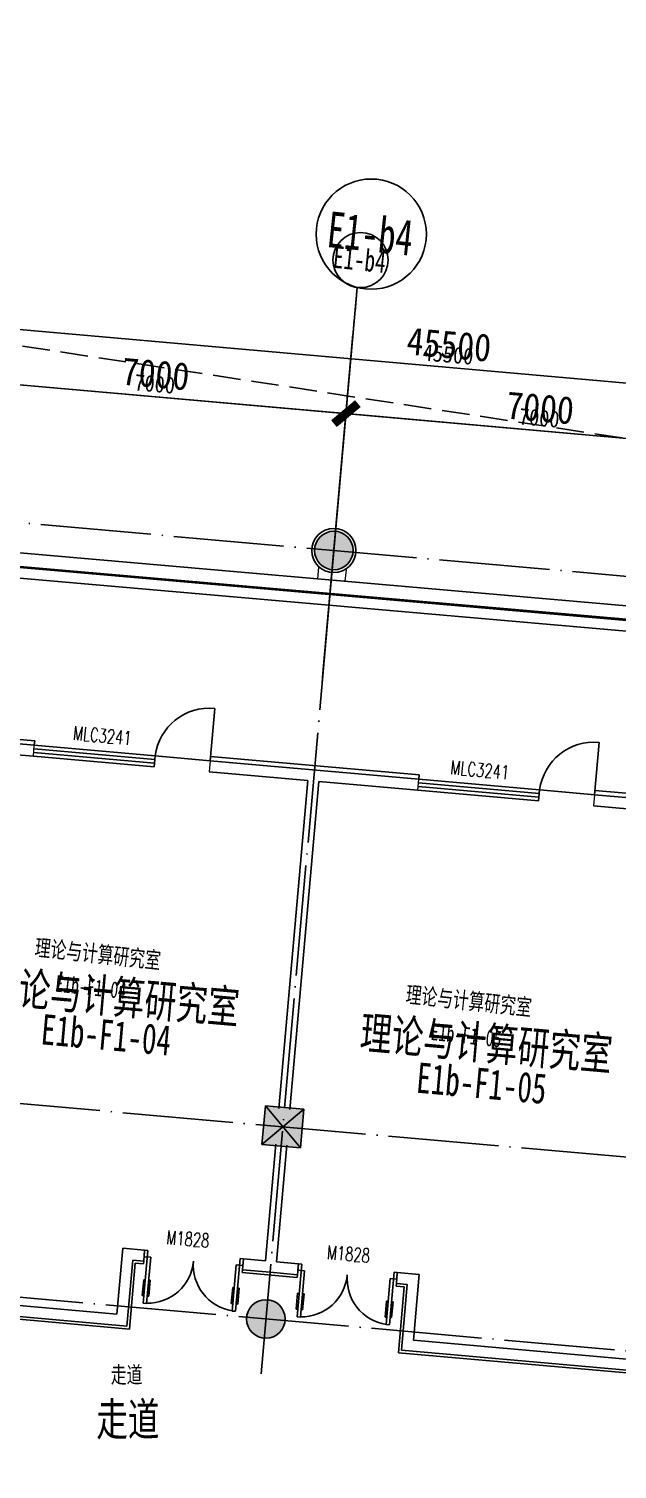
# Model space of a CAD drawing. Header units: millimetres. Extents: x 347599 to 1495443, y -100002 to 152717.
# Drawn here: x 1382779 to 1393449, y 52612 to 78751 of the extents above; entities that cross this region are included whole.
import ezdxf
from ezdxf.enums import TextEntityAlignment as Align

# ---------------------------------------------------------------- set-up
doc = ezdxf.new("R2010")
doc.units = ezdxf.units.MM
doc.header["$LTSCALE"] = 1000
doc.header["$PDMODE"] = 1
for name, pattern in [('DASH', [0.35, 0.25, -0.1]), ('E-RG-1F$0$$0$DOTE', [2.42, 2, -0.2, 0.02, -0.2]), ('XRE2$0$HIDDEN', [0.375, 0.25, -0.125])]:
    doc.linetypes.add(name, pattern=pattern)
doc.layers.get('0').update_dxf_attribs({"linetype": 'CONTINUOUS'})
doc.layers.get('Defpoints').update_dxf_attribs({"linetype": 'CONTINUOUS'})
for name, color, linetype in [('00外装饰面', 21, 'CONTINUOUS'), ('A-------', 18, 'CONTINUOUS'), ('A-SYMB-DOOR', 13, 'CONTINUOUS'), ('A-SYMB-DOOR1', 4, 'CONTINUOUS'), ('A—墙体', 7, 'CONTINUOUS'), ('A—文字索引', 40, 'CONTINUOUS'), ('A—楼梯、电梯、栏杆', 50, 'CONTINUOUS'), ('A—轴线、尺寸', 1, 'CONTINUOUS'), ('A—门窗', 135, 'CONTINUOUS'), ('I—平面—文字', 40, 'CONTINUOUS'), ('I—平面—文字（放大1：100）', 40, 'XRE2$0$HIDDEN'), ('I—平面—装饰面层线', 192, 'CONTINUOUS'), ('I—平面—门', 22, 'CONTINUOUS'), ('轴线100', 1, 'CONTINUOUS')]:
    doc.layers.add(name, color=color, linetype=linetype)
doc.layers.add('E1-RI-1F$0$A-GLAZ', color=140, linetype='CONTINUOUS', lineweight=5)
doc.layers.add('E1-RI-1F$0$A-WALL', color=7, linetype='CONTINUOUS', lineweight=5)
doc.styles.add('ARIAL', font='simhei.ttf', dxfattribs={"width": 0.9})
doc.styles.add('ECADI-TXT', font='simplex.shx', dxfattribs={"bigfont": 'hztxt.shx'})
doc.styles.add('XD2008', font='simhei.ttf', dxfattribs={"width": 0.7})
doc.dimstyles.new('200', dxfattribs={"dimscale": 200, "dimtxt": 2.5, "dimasz": 2, "dimexe": 1, "dimexo": 1, "dimgap": 0.8, "dimtad": 1, "dimdec": 0, "dimdsep": 46, "dimtxsty": 'ARIAL', "dimblk1": 'ARCHTICK', "dimblk2": 'ARCHTICK', "dimsah": 1, "dimcen": -0.9, "dimdle": 1, "dimclrd": 256, "dimclre": 256, "dimclrt": 40, "dimaunit": 1, "dimadec": 0, "dimazin": 0, "dimtfac": 0.35, "dimtdec": 0, "dimtix": 1, "dimtmove": 2, "dimatfit": 3, "dimldrblk": 'ARCHTICK', "dimfxl": 0, "dimtvp": 0.8, "dimtolj": 1, "dimtzin": 0, "dimarcsym": 0})
doc.dimstyles.new('副本 100', dxfattribs={"dimscale": 100, "dimtxt": 2.5, "dimasz": 2, "dimexe": 1, "dimexo": 1, "dimgap": 0.8, "dimtad": 1, "dimdec": 0, "dimdsep": 46, "dimtxsty": 'ARIAL', "dimblk1": 'ARCHTICK', "dimblk2": 'ARCHTICK', "dimsah": 1, "dimcen": -0.9, "dimdle": 1, "dimclrd": 256, "dimclre": 256, "dimclrt": 40, "dimaunit": 1, "dimadec": 0, "dimazin": 0, "dimtfac": 0.35, "dimtdec": 0, "dimtix": 1, "dimtmove": 2, "dimatfit": 3, "dimldrblk": 'ARCHTICK', "dimfxl": 0, "dimtvp": 0.8, "dimtolj": 1, "dimtzin": 0, "dimarcsym": 0})

# ---------------------------------------------------------------- blocks, each defined once
blk = doc.blocks.new('E1-RI-1F$0$$DORLIB2D$00000011')
for p, q in [((-0.467, 0.471), (-0.467, -0.062)), ((-0.467, 0.471), (-0.433, 0.471)), ((-0.433, 0.471), (-0.433, 0.004)), ((0.433, 0.471), (0.433, 0.004)), ((0.467, 0.471), (0.433, 0.471)), ((0.467, 0.471), (0.467, -0.062)), ((-0.483, 0.396), (-0.483, 0.235)), ((-0.483, 0.396), (-0.467, 0.396)), ((-0.417, 0.396), (-0.433, 0.396)), ((-0.417, 0.396), (-0.417, 0.235)), ((0.417, 0.396), (0.417, 0.235)), ((0.417, 0.396), (0.433, 0.396)), ((0.483, 0.396), (0.467, 0.396)), ((0.483, 0.396), (0.483, 0.235)), ((-0.483, 0.235), (-0.467, 0.235)), ((-0.417, 0.235), (-0.433, 0.235)), ((0.417, 0.235), (0.433, 0.235)), ((0.483, 0.235), (0.467, 0.235)), ((-0.5, 0.004), (-0.433, 0.004)), ((-0.5, 0.004), (-0.5, -0.062)), ((0.5, 0.004), (0.433, 0.004)), ((0.5, 0.004), (0.5, -0.062)), ((-0.5, -0.062), (-0.467, -0.062)), ((0.5, -0.062), (0.467, -0.062))]:
    blk.add_line(p, q)
for centre, start, end in [((-0.467, 0.004), 0, 85.904), ((0.467, 0.004), 94.096, 180)]:
    blk.add_arc(centre, 0.467, start, end)
blk = doc.blocks.new('_ArchTick')
at = {"color": 0, "linetype": 'ByBlock', "const_width": 0.4}
blk.add_lwpolyline([(-0.5, -0.5), (0.5, 0.5)], dxfattribs=at)
blk = doc.blocks.new('*D225')
at = {"layer": 'A—轴线、尺寸', "linetype": 'ByBlock', "lineweight": -2}
for p, q in [((1381134, 67603), (1381574, 72584)), ((1381357, 72402), (1388728, 71750)), ((1388107, 66987), (1388547, 71967))]:
    blk.add_line(p, q, dxfattribs=at)
at = {"layer": 'Defpoints', "color": 0, "linetype": 'ByBlock'}
for p in [(1388529, 71768), (1381116, 67404), (1388089, 66788)]:
    blk.add_point(p, dxfattribs=at)
at = {"layer": 'A—轴线、尺寸', "linetype": 'ByBlock', "lineweight": -2, "xscale": 400, "yscale": 400, "zscale": 400}
for p, rotation in [((1381556, 72384), 174.9478286049915), ((1388529, 71768), 354.9478286049914)]:
    blk.add_blockref('_ArchTick', p, dxfattribs=dict(at, rotation=rotation))
at = {"layer": 'A—轴线、尺寸', "color": 40, "linetype": 'ByBlock', "insert": (1385079, 72487), "char_height": 500, "attachment_point": 5, "rotation": 354.9478, "style": 'ARIAL'}
blk.add_mtext('\\A1;7000', dxfattribs=at)
blk = doc.blocks.new('*D226')
at = {"layer": 'A—轴线、尺寸', "linetype": 'ByBlock', "lineweight": -2}
for p, q in [((1388107, 66987), (1388548, 71967)), ((1388331, 71786), (1395702, 71134)), ((1395080, 66371), (1395520, 71351))]:
    blk.add_line(p, q, dxfattribs=at)
at = {"layer": 'Defpoints', "color": 0, "linetype": 'ByBlock'}
for p in [(1395503, 71151), (1388090, 66788), (1395062, 66171)]:
    blk.add_point(p, dxfattribs=at)
at = {"layer": 'A—轴线、尺寸', "linetype": 'ByBlock', "lineweight": -2, "xscale": 400, "yscale": 400, "zscale": 400}
for p, rotation in [((1388530, 71768), 174.9478286049915), ((1395503, 71151), 354.9478286049914)]:
    blk.add_blockref('_ArchTick', p, dxfattribs=dict(at, rotation=rotation))
at = {"layer": 'A—轴线、尺寸', "color": 40, "linetype": 'ByBlock', "insert": (1392053, 71871), "char_height": 500, "attachment_point": 5, "rotation": 354.9478, "style": 'ARIAL'}
blk.add_mtext('\\A1;7000', dxfattribs=at)
blk = doc.blocks.new('*D235')
at = {"layer": 'A—轴线、尺寸', "linetype": 'ByBlock', "lineweight": -2}
for p, q in [((1367146, 68338), (1367719, 74812)), ((1367502, 74631), (1413223, 70589)), ((1412469, 64331), (1413042, 70806))]:
    blk.add_line(p, q, dxfattribs=at)
at = {"layer": 'Defpoints', "color": 0, "linetype": 'ByBlock'}
for p in [(1413024, 70606), (1367129, 68139), (1412452, 64132)]:
    blk.add_point(p, dxfattribs=at)
at = {"layer": 'A—轴线、尺寸', "linetype": 'ByBlock', "lineweight": -2, "xscale": 400, "yscale": 400, "zscale": 400}
for p, rotation in [((1367701, 74613), 174.9478286049915), ((1413024, 70606), 354.9478286049914)]:
    blk.add_blockref('_ArchTick', p, dxfattribs=dict(at, rotation=rotation))
at = {"layer": 'A—轴线、尺寸', "color": 40, "linetype": 'ByBlock', "insert": (1390399, 73021), "char_height": 500, "attachment_point": 5, "rotation": 354.9478, "style": 'ARIAL'}
blk.add_mtext('\\A1;45500', dxfattribs=at)
blk = doc.blocks.new('ECADI-TAG-DOOR')
blk = doc.blocks.new('*D473')
at = {"layer": 'Defpoints', "color": 0, "linetype": 'Continuous'}
for p in [(1388529, 71768), (1381116, 67404), (1388089, 66788)]:
    blk.add_point(p, dxfattribs=at)
at = {"layer": '轴线100', "linetype": 'Continuous', "lineweight": -2}
for p, q in [((1381125, 67504), (1381565, 72484)), ((1381457, 72393), (1388629, 71759)), ((1388098, 66887), (1388538, 71868))]:
    blk.add_line(p, q, dxfattribs=at)
at = {"layer": '轴线100', "linetype": 'Continuous', "lineweight": -2, "xscale": 200, "yscale": 200, "zscale": 200}
for p, rotation in [((1381556, 72384), 174.9478286059472), ((1388529, 71768), 354.9478286059472)]:
    blk.add_blockref('_ArchTick', p, dxfattribs=dict(at, rotation=rotation))
at = {"layer": '轴线100', "color": 40, "linetype": 'Continuous', "insert": (1385063, 72307), "char_height": 300, "attachment_point": 5, "rotation": 354.9478, "style": 'ARIAL'}
blk.add_mtext('\\A1;7000', dxfattribs=at)
blk = doc.blocks.new('*D474')
at = {"layer": 'Defpoints', "color": 0, "linetype": 'Continuous'}
for p in [(1395503, 71151), (1388090, 66788), (1395062, 66171)]:
    blk.add_point(p, dxfattribs=at)
at = {"layer": '轴线100', "linetype": 'Continuous', "lineweight": -2}
for p, q in [((1388098, 66887), (1388539, 71868)), ((1388430, 71777), (1395602, 71143)), ((1395071, 66271), (1395512, 71251))]:
    blk.add_line(p, q, dxfattribs=at)
at = {"layer": '轴线100', "linetype": 'Continuous', "lineweight": -2, "xscale": 200, "yscale": 200, "zscale": 200}
for p, rotation in [((1388530, 71768), 174.9478286059472), ((1395503, 71151), 354.9478286059472)]:
    blk.add_blockref('_ArchTick', p, dxfattribs=dict(at, rotation=rotation))
at = {"layer": '轴线100', "color": 40, "linetype": 'Continuous', "insert": (1392037, 71690), "char_height": 300, "attachment_point": 5, "rotation": 354.9478, "style": 'ARIAL'}
blk.add_mtext('\\A1;7000', dxfattribs=at)
blk = doc.blocks.new('*D483')
at = {"layer": 'Defpoints', "color": 0, "linetype": 'Continuous'}
for p in [(1413024, 70606), (1367129, 68139), (1412452, 64132)]:
    blk.add_point(p, dxfattribs=at)
at = {"layer": '轴线100', "linetype": 'Continuous', "lineweight": -2}
for p, q in [((1367137, 68238), (1367710, 74713)), ((1367601, 74622), (1413124, 70598)), ((1412461, 64232), (1413033, 70706))]:
    blk.add_line(p, q, dxfattribs=at)
at = {"layer": '轴线100', "linetype": 'Continuous', "lineweight": -2, "xscale": 200, "yscale": 200, "zscale": 200}
for p, rotation in [((1367701, 74613), 174.9478286059472), ((1413024, 70606), 354.9478286059472)]:
    blk.add_blockref('_ArchTick', p, dxfattribs=dict(at, rotation=rotation))
at = {"layer": '轴线100', "color": 40, "linetype": 'Continuous', "insert": (1390383, 72841), "char_height": 300, "attachment_point": 5, "rotation": 354.9478, "style": 'ARIAL'}
blk.add_mtext('\\A1;45500', dxfattribs=at)

msp = doc.modelspace()

# ---------------------------------------------------------------- hatches: boundary and pattern name
at = {"layer": 'A-------'}
h = msp.add_hatch(color=256, dxfattribs=at)
edge = h.paths.add_edge_path()
edge.add_arc((1388311.1, 69284.3), 350, 0, 360)
msp.add_hatch(color=256, dxfattribs=at).paths.add_polyline_path([(1387068.6, 59204.5), (1387765.9, 59142.9), (1387704.2, 58445.6), (1387006.9, 58507.2)])
h = msp.add_hatch(color=256, dxfattribs=at)
edge = h.paths.add_edge_path()
edge.add_arc((1387078.2, 55338.7), 350, 0, 360)

# ---------------------------------------------------------------- linework, layer by layer
at = {"elevation": 0}
msp.add_lwpolyline([(1387068.6, 59204.5), (1387765.9, 59142.9), (1387704.2, 58445.6), (1387006.9, 58507.2)], close=True, dxfattribs=at)
for centre in [(1388311.1, 69284.3, 0), (1387078.2, 55338.7, 0)]:
    msp.add_circle(centre, 350)
at = {"layer": '00外装饰面', "linetype": 'ByBlock', "ltscale": 5}
for p, q in [((1382885.7, 65828.6), (1381425.6, 65957.7)), ((1382885.7, 65828.6), (1382878.6, 65748.9)), ((1386073.2, 65546.8), (1386066.2, 65467.1)), ((1386073.2, 65546.8), (1389858.5, 65212.2)), ((1389858.5, 65212.2), (1389851.4, 65132.5)), ((1393046, 64930.4), (1393039, 64850.7)), ((1393046, 64930.4), (1396831.3, 64595.7))]:
    msp.add_line(p, q, dxfattribs=at)
msp.add_circle((1388311.1, 69284.3), 400, dxfattribs=at)
at = {"layer": 'A—墙体'}
for p, q in [((1382878.6, 65748.9), (1381334.7, 65885.4)), ((1382861, 65549.7), (1381317.1, 65686.2)), ((1386066.2, 65467.1), (1389851.4, 65132.5)), ((1386048.6, 65267.9), (1387841.6, 65109.4)), ((1387315.4, 59157.6), (1387841.6, 65109.4)), ((1387514.6, 59140), (1388040.8, 65091.8)), ((1388040.8, 65091.8), (1389833.8, 64933.3)), ((1393039, 64850.7), (1396824.2, 64516)), ((1393021.4, 64651.5), (1394814.4, 64492.9)), ((1387071, 56393.4), (1387258.2, 58510.1)), ((1387270.3, 56375.8), (1387457.4, 58492.5)), ((1384375.5, 55427), (1384481.1, 56622.3)), ((1384481.1, 56622.3), (1384879.6, 56587.1)), ((1384879.6, 56587.1), (1384862, 56387.9)), ((1384557.1, 55210.2), (1384662.7, 56405.5)), ((1384662.7, 56405.5), (1384862, 56387.9)), ((1386672.6, 56428.6), (1386655, 56229.4)), ((1386655, 56229.4), (1387153, 56185.3)), ((1386672.6, 56428.6), (1387071, 56393.4)), ((1387668.7, 56340.5), (1387270.3, 56375.8)), ((1387668.7, 56340.5), (1387651.1, 56141.3)), ((1387651.1, 56141.3), (1387153, 56185.3)), ((1389461.7, 56182), (1389444.1, 55982.8)), ((1389643.3, 55965.2), (1389444.1, 55982.8)), ((1389860.2, 56146.8), (1389461.7, 56182)), ((1389537.6, 54769.9), (1389643.3, 55965.2)), ((1389754.5, 54951.5), (1389860.2, 56146.8)), ((1380440.8, 55774.9), (1384375.5, 55427)), ((1380398.3, 55577.8), (1384557.1, 55210.2)), ((1389754.5, 54951.5), (1393689.2, 54603.6)), ((1389537.6, 54769.9), (1398502.7, 53977.3))]:
    msp.add_line(p, q, dxfattribs=at)
at = {"layer": 'A—楼梯、电梯、栏杆', "linetype": 'DASH', "ltscale": 2}
msp.add_lwpolyline([(1368593.7, 87480.8), (1376435.8, 73950.2), (1413122.7, 68320.5)], dxfattribs=at)
at = {"layer": 'A—轴线、尺寸', "linetype": 'E-RG-1F$0$$0$DOTE'}
for p, q in [((1386990.1, 54342.5), (1388733.2, 74058.9)), ((1361302.4, 71672), (1418583.3, 66608)), ((1360377.7, 61212.8), (1418216.3, 56099.5)), ((1360069.5, 57726.4), (1417916.1, 52612.4))]:
    msp.add_line(p, q, dxfattribs=at)
at = {"layer": 'A—轴线、尺寸', "linetype": 'ByBlock'}
msp.add_line((1388487.2, 71276.1), (1388733.2, 74058.9), dxfattribs=at)
msp.add_circle((1388989.3, 75025.6), 1000, dxfattribs=at)
at = {"layer": 'A—门窗'}
for p, q in [((1381719.1, 69320.6), (1408755.9, 66960.7)), ((1381696.1, 69056.6), (1408732.6, 66696.7)), ((1381697.8, 69076.5), (1408734.3, 66716.6)), ((1381679.3, 68864.3), (1408715.6, 66504.5)), ((1382866.9, 65616.1), (1385058.3, 65422.4)), ((1382872.7, 65682.5), (1385064.2, 65488.8)), ((1382878.6, 65748.9), (1385070.1, 65555.2)), ((1382861, 65549.7), (1385052.5, 65356)), ((1385052.5, 65356), (1385070.1, 65555.2)), ((1389851.4, 65132.5), (1392042.9, 64938.7)), ((1389833.8, 64933.3), (1392025.3, 64739.5)), ((1389839.7, 64999.7), (1392031.1, 64805.9)), ((1389845.6, 65066.1), (1392037, 64872.3)), ((1392025.3, 64739.5), (1392042.9, 64938.7))]:
    msp.add_line(p, q, dxfattribs=at)
at = {"layer": 'Defpoints'}
for p, q in [((1387006.9, 58507.2, 0), (1387765.9, 59142.9, 0)), ((1387068.6, 59204.5, 0), (1387704.2, 58445.6, 0))]:
    msp.add_line(p, q, dxfattribs=at)
at = {"layer": 'E1-RI-1F$0$A-GLAZ'}
for p, q in [((1388033.1, 68979.8), (1388014.9, 68771.1)), ((1388531.2, 68935.7), (1388513, 68727.6))]:
    msp.add_line(p, q, dxfattribs=at)
at = {"layer": 'E1-RI-1F$0$A-WALL'}
for p, q in [((1382861, 65549.7), (1382878.6, 65748.9)), ((1386066.2, 65467.1), (1386048.6, 65267.9)), ((1389833.8, 64933.3), (1389851.4, 65132.5)), ((1393039, 64850.7), (1393021.4, 64651.5))]:
    msp.add_line(p, q, dxfattribs=at)
at = {"layer": 'I—平面—装饰面层线'}
for p, q in [((1384602.4, 55155.7), (1384708.1, 56351.3)), ((1384708.1, 56351.3), (1384857.6, 56338.1)), ((1384862, 56387.9), (1384857.6, 56338.1)), ((1386655, 56229.4), (1386650.6, 56179.6)), ((1386650.6, 56179.6), (1387646.7, 56091.5)), ((1387651.1, 56141.3), (1387646.7, 56091.5)), ((1389444.1, 55982.8), (1389439.7, 55933)), ((1389439.7, 55933), (1389589.1, 55919.8)), ((1389483.4, 54724.1), (1389589.1, 55919.8)), ((1379621.8, 55596.1), (1384602.4, 55155.7)), ((1389483.4, 54724.1), (1398548, 53922.5))]:
    msp.add_line(p, q, dxfattribs=at)
at = {"layer": 'I—平面—门'}
for p, q in [((1386066.2, 65467.1), (1386150.3, 66418.2)), ((1393039, 64850.7), (1393123.1, 65801.7)), ((1385072.4, 65555), (1386068.6, 65466.9)), ((1392045.2, 64938.5), (1393041.4, 64850.5))]:
    msp.add_line(p, q, dxfattribs=at)
for centre in [(1386056.2, 65428.3), (1393029, 64811.9)]:
    msp.add_arc(centre, 994.3, 84.57343, 172.67005, dxfattribs=at)
at = {"layer": '轴线100', "linetype": 'E-RG-1F$0$$0$DOTE'}
for p, q in [((1386990.1, 54342.5), (1388733.2, 74058.9)), ((1361302.4, 71672), (1418583.3, 66608)), ((1360377.7, 61212.8), (1417658.7, 56148.8)), ((1360069.5, 57726.4), (1417350.5, 52662.4))]:
    msp.add_line(p, q, dxfattribs=at)
at = {"layer": '轴线100', "linetype": 'ByBlock'}
msp.add_line((1388487.2, 71276.1), (1388733.2, 74058.9), dxfattribs=at)
msp.add_circle((1388794.8, 74555.1), 500, dxfattribs=at)

# ---------------------------------------------------------------- block references
at = {"layer": 'A-SYMB-DOOR'}
ref = msp.add_blockref('ECADI-TAG-DOOR', (1384793.7, 65004.3), dxfattribs=dict(at, xscale=100.0000000022703, yscale=100.0000000022703, zscale=100.0000000022703, rotation=354.6926005972106))
ref.add_attrib('门窗主编号1', 'MLC3241', dxfattribs={"height": 250, "rotation": 354.6926, "style": 'ECADI-TXT', "width": 0.7}).set_placement((1384632.1, 65750.9), align=Align.RIGHT)
ref = msp.add_blockref('ECADI-TAG-DOOR', (1391639.7, 64381.3), dxfattribs=dict(at, xscale=100.0000000022703, yscale=100.0000000022703, zscale=100.0000000022703, rotation=354.6926005972106))
ref.add_attrib('门窗主编号1', 'MLC3241', dxfattribs={"height": 250, "rotation": 354.6926, "style": 'ECADI-TXT', "width": 0.7}).set_placement((1391478.1, 65127.9), align=Align.RIGHT)
at = {"layer": 'A-SYMB-DOOR1'}
ref = msp.add_blockref('ECADI-TAG-DOOR', (1386213.1, 55888.1), dxfattribs=dict(at, xscale=100.0000000022703, yscale=100.0000000022703, zscale=100.0000000022703, rotation=355.3264569251837))
ref.add_attrib('门窗主编号1', 'M1828', dxfattribs={"layer": 'A-SYMB-DOOR', "height": 250, "rotation": 355.32646, "style": 'ECADI-TXT', "width": 0.7}).set_placement((1386043.2, 56632.9), align=Align.RIGHT)
ref = msp.add_blockref('ECADI-TAG-DOOR', (1389125.1, 55616.1), dxfattribs=dict(at, xscale=100.0000000022703, yscale=100.0000000022703, zscale=100.0000000022703, rotation=355.3264569251837))
ref.add_attrib('门窗主编号1', 'M1828', dxfattribs={"layer": 'A-SYMB-DOOR', "height": 250, "rotation": 355.32646, "style": 'ECADI-TXT', "width": 0.7}).set_placement((1388955.2, 56360.8), align=Align.RIGHT)
at = {"layer": 'I—平面—门', "xscale": 1800, "yscale": 1800, "zscale": -1800, "rotation": 174.9340715973788}
for p in [(1385766.2, 56396.1), (1388555.3, 56149.5)]:
    msp.add_blockref('E1-RI-1F$0$$DORLIB2D$00000011', p, dxfattribs=at)

# ---------------------------------------------------------------- texts
at = {"layer": 'A—文字索引', "style": 'ARIAL', "width": 0.7}
msp.add_text('E1-b4', height=650, rotation=354, dxfattribs=at).set_placement((1388972.6, 75037), align=Align.MIDDLE_CENTER)
at = {"layer": 'I—平面—文字', "linetype": 'ByBlock', "style": 'XD2008', "width": 0.7}
for s, height, rotation, p in [('理论与计算研究室', 600, 354.94783, (1382003.9, 61094.4, 0)), ('E1b-F1-04', 550, 354.94783, (1382984.6, 60324.7)), ('理论与计算研究室', 600, 354.94783, (1388769, 60247.3, 0)), ('E1b-F1-05', 550, 354.94783, (1389792.9, 59447.1)), ('走道', 600, 360, (1384002.4, 53219.3, 0))]:
    msp.add_text(s, height=height, rotation=rotation, dxfattribs=at).set_placement(p)
at = {"layer": 'I—平面—文字（放大1：100）', "linetype": 'ByBlock', "style": 'XD2008', "width": 0.7}
for s, rotation, p in [('理论与计算研究室', 353.87177, (1382876.4, 61936.7)), ('E1b-F1-04', 353.87177, (1383248.5, 61281, 0)), ('理论与计算研究室', 353.87177, (1389603.7, 61084.8)), ('E1b-F1-05', 353.87177, (1390056.8, 60403.4, 0)), ('走道', 0.19758, (1384266.3, 54175.5))]:
    msp.add_text(s, height=300, rotation=rotation, dxfattribs=at).set_placement(p)
at = {"layer": '轴线100', "color": 40, "style": 'ARIAL', "width": 0.7}
msp.add_text('E1-b4', height=400, rotation=354, dxfattribs=at).set_placement((1388778.1, 74566.6), align=Align.MIDDLE_CENTER)

# ---------------------------------------------------------------- dimensions: what is measured, and where the dimension line sits
at = {"layer": 'A—轴线、尺寸', "linetype": 'ByBlock'}
for base, p1, p2, picture, middle in [((1413024.2, 70606.4), (1367128.6, 68138.9), (1412451.8, 64132), '*D235', (1390398.9, 73021)), ((1388529.2, 71768), (1381116.2, 67404.2), (1388089, 66787.8), '*D225', (1385079.2, 72487.4)), ((1395502.8, 71151.5), (1388089.7, 66787.7), (1395062.5, 66171.3), '*D226', (1392052.7, 71870.9))]:
    dim = msp.add_linear_dim(base=base, p1=p1, p2=p2, angle=174.94783, dimstyle='200', dxfattribs=at)
    dim.commit()
    dim.dimension.update_dxf_attribs({"geometry": picture, "text_midpoint": middle})
at = {"layer": '轴线100', "linetype": 'Continuous'}
for base, p1, p2, picture, middle in [((1413024.2, 70606.4), (1367128.6, 68138.9), (1412451.8, 64132), '*D483', (1390383, 72840.6)), ((1388529.2, 71768), (1381116.2, 67404.2), (1388089, 66787.8), '*D473', (1385063.2, 72307)), ((1395502.8, 71151.5), (1388089.7, 66787.7), (1395062.5, 66171.3), '*D474', (1392036.7, 71690.5))]:
    dim = msp.add_linear_dim(base=base, p1=p1, p2=p2, angle=174.94783, dimstyle='副本 100', override={"dimtxt": 3}, dxfattribs=at)
    dim.commit()
    dim.dimension.update_dxf_attribs({"geometry": picture, "text_midpoint": middle})

doc.saveas('drawing.dxf')
